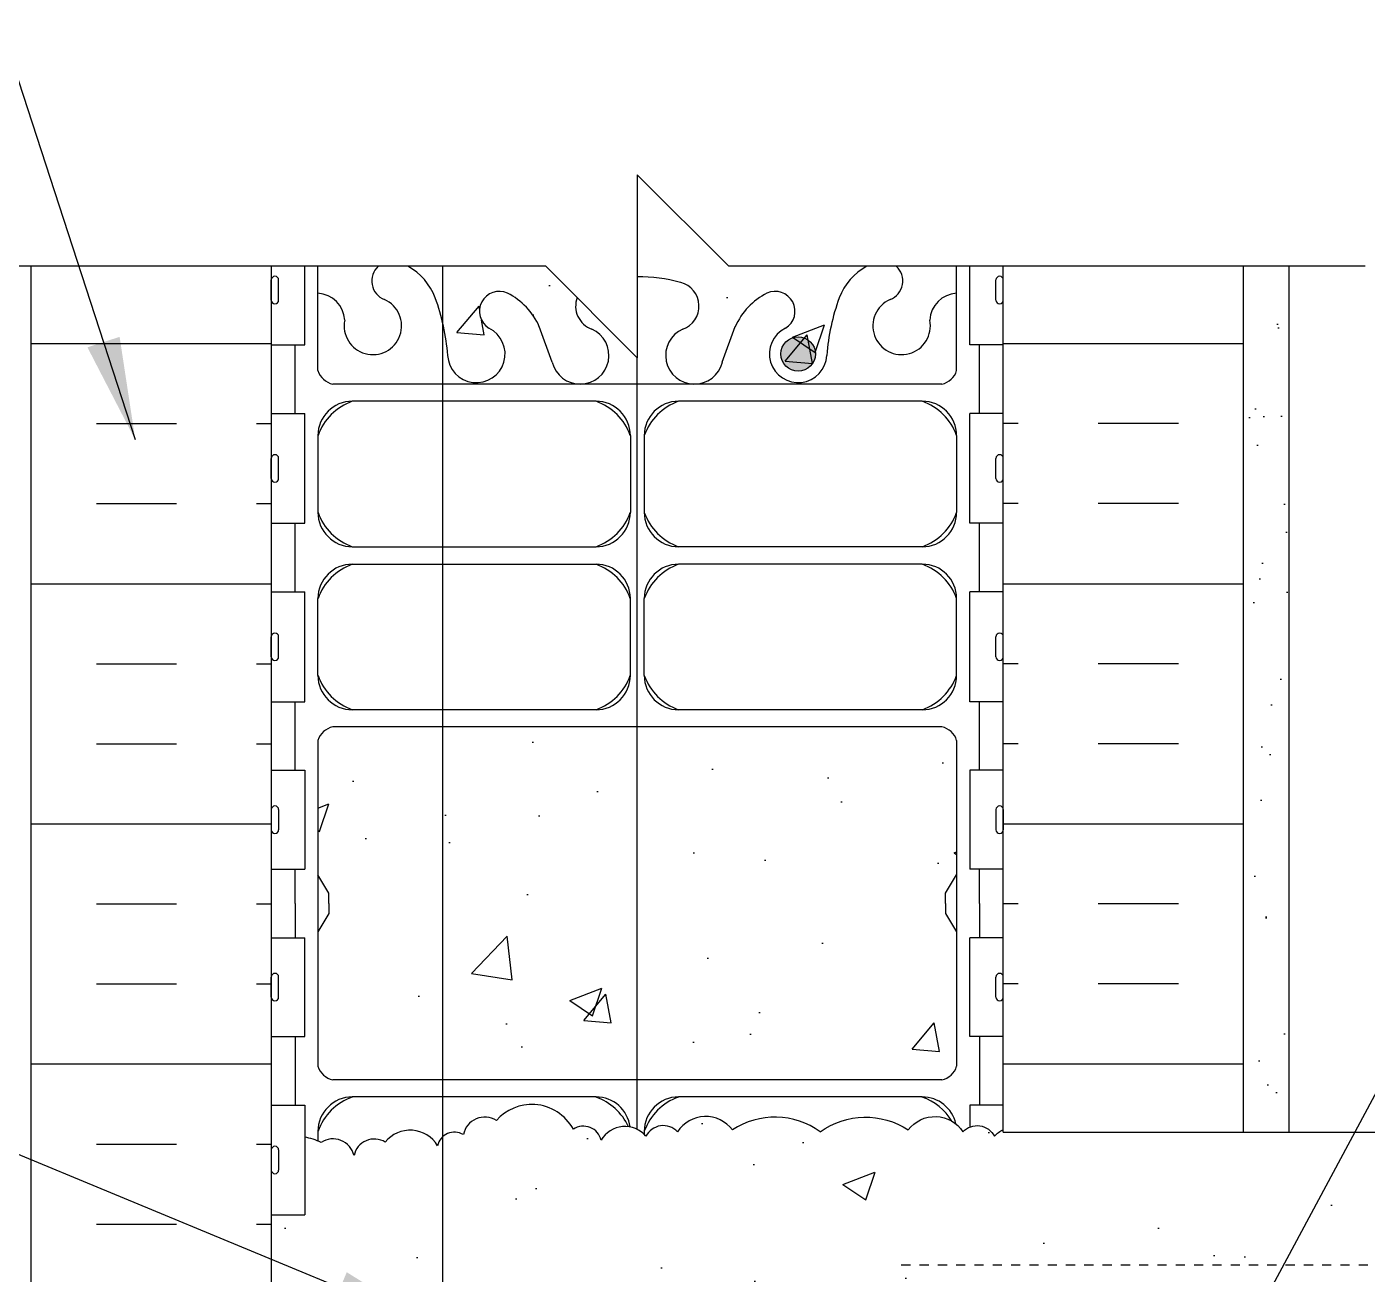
# Model space of a CAD drawing. Header units: inches. Extents: x 260.8 to 311.6, y 145 to 219.7.
# Drawn here: x 280.15 to 294.8, y 205.3 to 218.94 of the extents above; entities that cross this region are included whole.
import ezdxf

# ---------------------------------------------------------------- set-up
doc = ezdxf.new("R2010")
doc.units = ezdxf.units.IN
doc.header["$LTSCALE"] = 0.5
doc.header["$MEASUREMENT"] = 0
doc.linetypes.add('HIDDEN2', pattern=[0.1875, 0.125, -0.0625])
for name, color, linetype in [('HATCH', 12, 'Continuous'), ('line25', 2, 'Continuous'), ('LINE3', 3, 'Continuous'), ('LINE50', 5, 'Continuous'), ('LINE9', 9, 'Continuous'), ('TEXT', 4, 'Continuous'), ('Web_Edge', 9, 'Continuous')]:
    doc.layers.add(name, color=color, linetype=linetype)
doc.styles.add('DIM', font='romans.shx', dxfattribs={"width": 0.7})
doc.dimstyles.new('ext_12', dxfattribs={"dimscale": 12, "dimtxt": 0.09375, "dimasz": 0.09375, "dimexe": 0.09375, "dimexo": 0.0625, "dimgap": 0.0625, "dimtad": 1, "dimdec": 1, "dimzin": 3, "dimdsep": 46, "dimlunit": 4, "dimtxsty": 'DIM', "dimcen": 0.09, "dimdle": 0.09375, "dimclrt": 4, "dimadec": 0, "dimazin": 0, "dimtfac": 1, "dimtdec": 1, "dimtmove": 2, "dimatfit": 3, "dimfxl": 1, "dimfrac": 2, "dimtolj": 1, "dimtzin": 0, "dimarcsym": 0})

msp = doc.modelspace()

# ---------------------------------------------------------------- hatches: boundary and pattern name
at = {"layer": 'HATCH'}
h = msp.add_hatch(dxfattribs=at)
h.set_pattern_fill('AR-CONC', color=256, scale=0.5)
h.set_pattern_definition([(50, (0, 0), (3.5863, -0.31376), [0.375, -4.125]), (355, (0, 0), (-0.693757, 3.76096), [0.3, -3.3]), (100.4514, (0.299, -0.026), (2.892544, 3.4472), [0.3187, -3.50571]), (46.1842, (0, 1), (5.336207, -0.827596), [0.5625, -6.1875]), (96.6356, (0.4447, 0.931), (4.67331, 4.87059), [0.47805, -5.25857]), (351.1842, (0, 1), (4.67331, 4.87059), [0.45, -4.95]), (21, (0.5, 0.75), (2.984535, -2.013094), [0.375, -4.125]), (326, (0.5, 0.75), (1.216577, 3.62575), [0.3, -3.3]), (71.4514, (0.7487, 0.5822), (4.201112, 1.612656), [0.3187, -3.50571]), (37.5, (0, 0), (0.0607993, 1.6644693), [0, -3.26, 0, -3.35, 0, -3.3125]), (7.5, (0, 0), (1.315348, 1.9720586), [0, -1.91, 0, -3.185, 0, -1.2625]), (327.5, (-1.115, 0), (2.669112, -0.1127744), [0, -1.25, 0, -3.9, 0, -5.175]), (317.5, (-1.615, 0), (2.915931, 0.500525), [0, -1.625, 0, -2.59, 0, -3.675])])
edge = h.paths.add_edge_path()
edge.add_arc((290.473, 175.771), 0.5, 46.2109, 66.4218)
edge.add_line((290.673, 176.229), (290.583, 176.229))
edge.add_line((290.583, 176.229), (290.583, 176.271))
edge.add_arc((290.723, 176.478), 0.25, 180, 235.9442, ccw=False)
edge.add_line((290.473, 176.478), (290.473, 176.545))
edge.add_arc((290.535, 176.545), 0.0625, 90, 180, ccw=False)
edge.add_line((290.535, 176.608), (290.583, 176.608))
edge.add_line((290.583, 176.608), (290.583, 176.678))
edge.add_line((290.583, 176.678), (290.478, 176.678))
edge.add_arc((290.6, 177.02), 0.364, 212.0424, 250.3387, ccw=False)
edge.add_arc((289.677, 176.409), 0.743, 34.228, 73.8107)
edge.add_spline(control_points=[(289.884, 177.123), (288.447, 177.444)], knot_values=[0, 0, 1, 1], degree=1, periodic=0)
edge.add_arc((287.891, 174.512), 2.984, 79.2546, 90.0995)
edge.add_line((287.885, 177.496), (286.819, 177.512))
edge.add_line((286.819, 177.512), (285.752, 177.496))
edge.add_arc((285.747, 174.512), 2.984, 89.9005, 100.7454)
edge.add_spline(control_points=[(285.191, 177.444), (283.753, 177.123)], knot_values=[0, 0, 1, 1], degree=1, periodic=0)
edge.add_arc((283.961, 176.409), 0.743, 106.1893, 145.772)
edge.add_arc((283.037, 177.02), 0.364, 289.6613, 327.9576, ccw=False)
edge.add_line((283.16, 176.678), (283.055, 176.678))
edge.add_line((283.055, 176.678), (283.055, 176.608))
edge.add_line((283.055, 176.608), (283.102, 176.608))
edge.add_arc((283.102, 176.545), 0.0625, 0, 90, ccw=False)
edge.add_line((283.165, 176.545), (283.165, 176.478))
edge.add_arc((282.915, 176.478), 0.25, 304.0558, 360, ccw=False)
edge.add_line((283.055, 176.271), (283.055, 176.229))
edge.add_line((283.055, 176.229), (282.965, 176.229))
edge.add_arc((283.165, 175.771), 0.5, 113.5782, 133.7891)
edge.add_line((282.819, 176.132), (282.819, 173.358))
edge.add_line((282.819, 173.358), (286.022, 173.358))
edge.add_line((286.022, 173.358), (287.022, 172.358))
edge.add_line((287.022, 172.358), (287.022, 174.358))
edge.add_line((287.022, 174.358), (288.022, 173.358))
edge.add_line((288.022, 173.358), (290.819, 173.358))
edge.add_line((290.819, 173.358), (290.819, 176.132))
h.paths.add_polyline_path([(290.819, 182.358), (290.819, 184.393, 0.088416), (290.673, 184.49), (290.583, 184.49), (290.583, 184.532, -0.249069), (290.473, 184.739), (290.473, 184.806, -0.414214), (290.535, 184.869), (290.583, 184.869), (290.583, 184.939), (290.478, 184.939, 0.085348), (290.148, 184.863, -0.669601), (290.016, 184.984, 2.087231), (289.582, 184.759, -1), (289.418, 184.35, -0.21345), (289.026, 184.74, -0.069923), (288.889, 185.383, 1.702394), (288.44, 185.071, -0.940793), (288.236, 184.688, -0.173075), (287.89, 185.054), (287.748, 185.441, 1.612474), (287.316, 185.082, -0.734872), (287.293, 184.57, -0.068475), (286.819, 184.508, -0.068475), (286.345, 184.57, -0.734872), (286.322, 185.082, 1.612474), (285.89, 185.441), (285.747, 185.054, -0.173075), (285.401, 184.688, -0.940793), (285.198, 185.071, 1.702394), (284.748, 185.383, -0.069923), (284.611, 184.74, -0.21345), (284.219, 184.35, -1), (284.056, 184.759, 2.087231), (283.622, 184.984, -0.669601), (283.489, 184.863, 0.085348), (283.16, 184.939), (283.055, 184.939), (283.055, 184.869), (283.102, 184.869, -0.414214), (283.165, 184.806), (283.165, 184.739, -0.249069), (283.055, 184.532), (283.055, 184.49), (282.965, 184.49, 0.088416), (282.819, 184.393), (282.819, 182.358), (282.819, 180.324, 0.088416), (282.965, 180.227), (283.055, 180.227), (283.055, 180.185, -0.249069), (283.165, 179.978), (283.165, 179.91, -0.414214), (283.102, 179.848), (283.055, 179.848), (283.055, 179.778), (283.16, 179.778, 0.085348), (283.489, 179.853, -0.669601), (283.622, 179.733, 2.087231), (284.056, 179.958, -1), (284.219, 180.366, -0.21345), (284.611, 179.977, -0.069923), (284.748, 179.333, 1.702394), (285.198, 179.646, -0.940793), (285.401, 180.029, -0.173075), (285.747, 179.663), (285.89, 179.276, 1.612474), (286.322, 179.635, -0.734872), (286.345, 180.146, -0.068475), (286.819, 180.208, -0.068475), (287.293, 180.146, -0.734872), (287.316, 179.635, 1.612474), (287.748, 179.276), (287.89, 179.663, -0.173075), (288.236, 180.029, -0.940793), (288.44, 179.646, 1.702394), (288.889, 179.333, -0.069923), (289.026, 179.977, -0.21345), (289.418, 180.366, -1), (289.582, 179.958, 2.087231), (290.016, 179.733, -0.669601), (290.148, 179.853, 0.085348), (290.478, 179.778), (290.583, 179.778), (290.583, 179.848), (290.535, 179.848, -0.414214), (290.473, 179.91), (290.473, 179.978, -0.249069), (290.583, 180.185), (290.583, 180.227), (290.673, 180.227, 0.088416), (290.819, 180.324)])
edge = h.paths.add_edge_path()
edge.add_arc((290.473, 193.771), 0.5, 46.2109, 66.4218)
edge.add_line((290.673, 194.229), (290.583, 194.229))
edge.add_line((290.583, 194.229), (290.583, 194.271))
edge.add_arc((290.723, 194.478), 0.25, 180, 235.9442, ccw=False)
edge.add_line((290.473, 194.478), (290.473, 194.545))
edge.add_arc((290.535, 194.545), 0.0625, 90, 180, ccw=False)
edge.add_line((290.535, 194.608), (290.583, 194.608))
edge.add_line((290.583, 194.608), (290.583, 194.678))
edge.add_line((290.583, 194.678), (290.478, 194.678))
edge.add_arc((290.6, 195.02), 0.364, 214.9775, 250.3387, ccw=False)
edge.add_arc((289.677, 194.409), 0.743, 32.7919, 73.8107)
edge.add_spline(control_points=[(289.884, 195.123), (288.447, 195.444)], knot_values=[0, 0, 1, 1], degree=1, periodic=0)
edge.add_arc((287.891, 192.512), 2.984, 79.2546, 90.0995)
edge.add_line((287.885, 195.496), (286.819, 195.512))
edge.add_line((286.819, 195.512), (285.752, 195.496))
edge.add_arc((285.747, 192.512), 2.984, 89.9005, 100.7454)
edge.add_spline(control_points=[(285.191, 195.444), (283.753, 195.123)], knot_values=[0, 0, 1, 1], degree=1, periodic=0)
edge.add_arc((283.961, 194.409), 0.743, 106.1893, 147.2081)
edge.add_arc((283.037, 195.02), 0.364, 289.6613, 325.0225, ccw=False)
edge.add_line((283.16, 194.678), (283.055, 194.678))
edge.add_line((283.055, 194.678), (283.055, 194.608))
edge.add_line((283.055, 194.608), (283.102, 194.608))
edge.add_arc((283.102, 194.545), 0.0625, 0, 90, ccw=False)
edge.add_line((283.165, 194.545), (283.165, 194.478))
edge.add_arc((282.915, 194.478), 0.25, 304.0558, 360, ccw=False)
edge.add_line((283.055, 194.271), (283.055, 194.229))
edge.add_line((283.055, 194.229), (282.965, 194.229))
edge.add_arc((283.165, 193.771), 0.5, 113.5782, 133.7891)
edge.add_line((282.819, 194.132), (282.819, 188.585))
edge.add_arc((283.165, 188.946), 0.5, 226.2109, 246.4218)
edge.add_line((282.965, 188.488), (283.055, 188.488))
edge.add_line((283.055, 188.488), (283.055, 188.446))
edge.add_arc((282.915, 188.239), 0.25, 0, 55.9442, ccw=False)
edge.add_line((283.165, 188.239), (283.165, 188.171))
edge.add_arc((283.102, 188.171), 0.0625, -90, 0, ccw=False)
edge.add_line((283.102, 188.109), (283.055, 188.109))
edge.add_line((283.055, 188.109), (283.055, 188.039))
edge.add_line((283.055, 188.039), (283.16, 188.039))
edge.add_arc((283.037, 187.696), 0.364, 34.9775, 70.3387, ccw=False)
edge.add_arc((283.961, 188.308), 0.743, 212.7919, 253.8107)
edge.add_spline(control_points=[(283.753, 187.594), (285.191, 187.273)], knot_values=[0, 0, 1, 1], degree=1, periodic=0)
edge.add_arc((285.747, 190.205), 2.984, 259.2546, 270.0995)
edge.add_line((285.752, 187.221), (286.819, 187.205))
edge.add_line((286.819, 187.205), (287.885, 187.221))
edge.add_arc((287.891, 190.205), 2.984, 269.9005, 280.7454)
edge.add_spline(control_points=[(288.447, 187.273), (289.884, 187.594)], knot_values=[0, 0, 1, 1], degree=1, periodic=0)
edge.add_arc((289.677, 188.308), 0.743, 286.1893, 327.2081)
edge.add_arc((290.6, 187.696), 0.364, 109.6613, 145.0225, ccw=False)
edge.add_line((290.478, 188.039), (290.583, 188.039))
edge.add_line((290.583, 188.039), (290.583, 188.109))
edge.add_line((290.583, 188.109), (290.535, 188.109))
edge.add_arc((290.535, 188.171), 0.0625, 180, 270, ccw=False)
edge.add_line((290.473, 188.171), (290.473, 188.239))
edge.add_arc((290.723, 188.239), 0.25, 124.0558, 180, ccw=False)
edge.add_line((290.583, 188.446), (290.583, 188.488))
edge.add_line((290.583, 188.488), (290.673, 188.488))
edge.add_arc((290.473, 188.946), 0.5, 293.5782, 313.7891)
edge.add_line((290.819, 188.585), (290.819, 194.132))
h.paths.add_polyline_path([(286.587, 200.096), (283.184, 200.096), (283.184, 200.356), (283.184, 202.053), (282.819, 202.053), (282.819, 198.324, 0.088416), (282.965, 198.227), (283.055, 198.227), (283.055, 198.185, -0.249069), (283.165, 197.978), (283.165, 197.91, -0.414214), (283.102, 197.848), (283.055, 197.848), (283.055, 197.778), (283.16, 197.778, 0.085348), (283.489, 197.853, -0.669601), (283.622, 197.733, 2.087231), (284.056, 197.958, -1), (284.219, 198.366, -0.21345), (284.611, 197.977, -0.069923), (284.748, 197.333, 1.702394), (285.198, 197.646, -0.940793), (285.401, 198.029, -0.173075), (285.747, 197.663), (285.89, 197.276, 1.612474), (286.322, 197.635, -0.734872), (286.345, 198.146, -0.035303), (286.587, 198.195)])
h.paths.add_polyline_path([(290.819, 200.096), (287.087, 200.096), (287.087, 198.19, -0.029977), (287.293, 198.146, -0.734872), (287.316, 197.635, 1.612474), (287.748, 197.276), (287.89, 197.663, -0.173075), (288.236, 198.029, -0.940793), (288.44, 197.646, 1.702394), (288.889, 197.333, -0.069923), (289.026, 197.977, -0.21345), (289.418, 198.366, -1), (289.582, 197.958, 2.087231), (290.016, 197.733, -0.669601), (290.148, 197.853, 0.085348), (290.478, 197.778), (290.583, 197.778), (290.583, 197.848), (290.535, 197.848, -0.414214), (290.473, 197.91), (290.473, 197.978, -0.249069), (290.583, 198.185), (290.583, 198.227), (290.673, 198.227, 0.088416), (290.819, 198.324)])
h.paths.add_polyline_path([(285.044, 202.809), (283.184, 202.809), (283.184, 202.053), (283.184, 200.356), (285.044, 200.356)])
h.paths.add_polyline_path([(291.518, 204.358), (293.518, 204.358), (294.218, 202.858), (297.218, 202.858), (297.917, 204.358), (299.917, 204.358), (300.617, 202.858), (303.617, 202.858), (304.316, 204.358), (306.316, 204.358), (307.016, 202.858), (310.016, 202.858), (310.581, 204.071), (310.581, 206.858), (290.819, 206.858), (290.819, 206.888, 0.10231), (290.723, 206.812, 0.520567), (290.378, 206.861, 0.520567), (289.78, 206.883, 0.310845), (288.819, 206.861, 0.310845), (287.858, 206.883, 0.520567), (287.259, 206.861, 0.520567), (286.914, 206.812, 0.520567), (286.424, 206.769, 0.520567), (286.12, 206.89, 0.258655), (285.698, 207.159, 0.230831), (285.28, 206.986, 0.520567), (284.918, 206.83, 0.520567), (284.637, 206.709, 0.520567), (284.064, 206.748, 0.520567), (283.723, 206.602, 0.520567), (283.363, 206.745, 0.058158), (283.184, 206.804), (283.184, 205.953), (282.819, 205.953), (282.819, 205.203), (283.184, 205.203), (283.184, 204.003), (282.819, 204.003), (282.819, 203.253), (283.184, 203.253), (283.184, 202.809), (285.044, 202.809), (285.044, 202.858), (290.819, 202.858)])
h.paths.add_polyline_path([(290.189, 209.246), (290.189, 209.358), (290.189, 209.471), (290.309, 209.671), (290.309, 211.14, 0.268138), (290.148, 211.288), (283.49, 211.288, 0.268156), (283.329, 211.14), (283.329, 209.671), (283.449, 209.471), (283.449, 209.358), (283.449, 209.246), (283.329, 209.046), (283.329, 207.577, 0.268156), (283.49, 207.429), (290.148, 207.429, 0.268138), (290.309, 207.577), (290.309, 209.046)])
h.paths.add_polyline_path([(285.198, 215.646, -0.940793), (285.401, 216.029, -0.173075), (285.747, 215.663), (285.89, 215.276, 1.612474), (286.322, 215.635, -0.416252), (286.162, 215.98), (285.819, 216.323), (284.311, 216.323, -0.174455), (284.611, 215.977, -0.068226), (284.747, 215.349, 1.753171)])
h.paths.add_polyline_path([(284.056, 215.958, -0.550694), (283.988, 216.323), (283.329, 216.323), (283.329, 216.028, -0.380397), (283.622, 215.733, 2.087231)])
h.paths.add_polyline_path([(289.326, 216.323), (287.819, 216.323), (286.819, 217.323), (286.819, 216.208, -0.068476), (287.293, 216.146, -0.734872), (287.316, 215.635, 1.612474), (287.748, 215.276), (287.89, 215.663, -0.173075), (288.236, 216.029, -0.940793), (288.44, 215.646, 1.753171), (288.891, 215.349, -0.068226), (289.026, 215.977, -0.174455)])
h.paths.add_polyline_path([(290.309, 216.028), (290.309, 216.323), (289.65, 216.323, -0.550694), (289.582, 215.958, 2.087231), (290.016, 215.733, -0.380392)])
h = msp.add_hatch(dxfattribs=at)
h.set_pattern_fill('INSUL', color=256, scale=7, style=0)
h.set_pattern_definition([(0, (-2643.3428, -196.649), (0, 2.625), []), (0, (-2643.3428, -195.774), (0, 2.625), [0.875, -0.875]), (0, (-2643.3428, -194.899), (0, 2.625), [0.875, -0.875])])
h.paths.add_polyline_path([(280.194, 200.361), (280.631, 200.361), (280.631, 200.861), (282.131, 200.861), (282.131, 200.361), (282.819, 200.361), (282.819, 216.198), (282.694, 216.323), (280.194, 216.323)])
h = msp.add_hatch(dxfattribs=at)
h.set_pattern_fill('INSUL', color=256, scale=7, style=0)
h.set_pattern_definition([(180, (3216.9804, -196.649), (0, 2.625), []), (180, (3216.9804, -195.774), (0, 2.625), [0.875, -0.875]), (180, (3216.9804, -194.899), (0, 2.625), [0.875, -0.875])])
h.paths.add_polyline_path([(290.819, 206.858), (293.444, 206.858), (293.444, 216.323), (290.819, 216.323)])
h = msp.add_hatch(dxfattribs=at)
h.set_pattern_fill('AR-SAND', color=256, scale=0.5, style=0)
h.set_pattern_definition([(37.5, (217.73736, 72.3307), (-0.0314967, 0.963412), [0, -0.76, 0, -0.85, 0, -0.8125]), (7.5, (217.7374, 72.3307), (0.884888, 1.411073), [0, -0.41, 0, -0.685, 0, -0.2625]), (327.5, (217.1224, 72.3307), (1.557071, 0.0028295), [0, -0.25, 0, -0.9, 0, -1.175]), (317.5, (217.1224, 72.3307), (1.503063, 0.438838), [0, -0.125, 0, -0.59, 0, -0.675])])
h.paths.add_polyline_path([(293.944, 216.323), (293.444, 216.323), (293.444, 206.858), (293.569, 206.858), (293.944, 206.858)])
at = {"layer": 'LINE3'}
msp.add_hatch(color=256, dxfattribs=at).paths.add_polyline_path([(288.39, 215.364, 1), (288.765, 215.364, 1)])

# ---------------------------------------------------------------- linework, layer by layer
at = {"layer": 'HATCH'}
msp.add_line((294.575, 206.771), (294.575, 206.771), dxfattribs=at)
for points in [[(285.698, 207.159, 0.230831), (285.28, 206.986, 0.520567), (284.918, 206.83, 0.520567), (284.637, 206.709, 0.520567), (284.064, 206.748, 0.166585)], [(288.819, 206.861, 0.310845), (287.858, 206.883, 0.520567), (287.259, 206.861, 0.520567), (286.914, 206.812, 0.520567), (286.424, 206.769, 0.520567), (286.12, 206.89, 0.258655), (285.698, 207.159, 0.132818)], [(288.819, 206.861, -0.310845), (289.78, 206.883, -0.520567), (290.378, 206.861, -0.520567), (290.723, 206.812, -0.10231), (290.819, 206.888, -0.10231)], [(284.064, 206.748, 0.520567), (283.723, 206.602, 0.520567), (283.363, 206.745, 0.058158), (283.184, 206.804, 0.058158)]]:
    msp.add_lwpolyline(points, format="xyb", dxfattribs=at)
at = {"layer": 'line25'}
for p, q in [((282.819, 216.323), (282.819, 182.358)), ((283.184, 215.463), (283.184, 216.323)), ((290.454, 215.463), (290.454, 216.323)), ((290.819, 206.858), (290.819, 216.323)), ((282.819, 215.463), (283.184, 215.463)), ((290.819, 215.463), (290.454, 215.463)), ((282.819, 214.713), (283.184, 214.713)), ((283.184, 213.513), (283.184, 214.713)), ((290.819, 214.713), (290.454, 214.713)), ((290.454, 213.513), (290.454, 214.713)), ((282.819, 213.513), (283.184, 213.513)), ((290.819, 213.513), (290.454, 213.513)), ((282.819, 212.763), (283.184, 212.763)), ((283.184, 211.563), (283.184, 212.763)), ((290.819, 212.763), (290.454, 212.763)), ((290.454, 211.563), (290.454, 212.763)), ((282.819, 211.563), (283.184, 211.563)), ((290.819, 211.563), (290.454, 211.563)), ((282.819, 210.813), (283.184, 210.813)), ((283.184, 210.813), (283.184, 209.733)), ((290.819, 210.813), (290.454, 210.813)), ((290.454, 210.813), (290.454, 209.733)), ((282.819, 209.733), (283.184, 209.733)), ((290.819, 209.733), (290.454, 209.733)), ((282.819, 208.983), (283.184, 208.983)), ((283.184, 207.903), (283.184, 208.983)), ((290.819, 208.983), (290.454, 208.983)), ((290.454, 207.903), (290.454, 208.983)), ((282.819, 207.903), (283.184, 207.903)), ((290.819, 207.903), (290.454, 207.903)), ((282.819, 207.153), (283.184, 207.153)), ((283.184, 207.153), (283.184, 205.953)), ((290.819, 207.153), (290.454, 207.153)), ((290.454, 207.153), (290.454, 206.913)), ((290.819, 206.858), (310.581, 206.858)), ((282.819, 205.953), (283.184, 205.953))]:
    msp.add_line(p, q, dxfattribs=at)
at = {"layer": 'LINE3'}
for p, q in [((284.694, 202.809), (284.694, 216.321)), ((286.819, 206.888), (286.819, 215.323))]:
    msp.add_line(p, q, dxfattribs=at)
msp.add_circle((288.577, 215.364), 0.188, dxfattribs=at)
at = {"layer": 'LINE50'}
for p, q in [((280.194, 200.361), (280.194, 216.323)), ((293.444, 206.858), (293.444, 216.323))]:
    msp.add_line(p, q, dxfattribs=at)
at = {"layer": 'LINE9'}
for p, q in [((293.944, 206.858), (293.944, 216.323)), ((282.819, 215.953), (282.819, 216.173)), ((282.819, 216.118), (282.819, 216.118)), ((282.859, 216.213), (282.859, 216.213)), ((282.899, 215.953), (282.899, 216.173)), ((290.739, 215.953), (290.739, 216.173)), ((290.779, 216.213), (290.779, 216.213)), ((290.819, 215.953), (290.819, 216.173)), ((290.819, 216.118), (290.819, 216.118)), ((282.819, 216.008), (282.819, 216.008)), ((290.819, 216.008), (290.819, 216.008)), ((282.859, 215.913), (282.859, 215.913)), ((290.779, 215.913), (290.779, 215.913)), ((282.819, 214.003), (282.819, 214.223)), ((282.859, 214.263), (282.859, 214.263)), ((282.899, 214.003), (282.899, 214.223)), ((290.739, 214.003), (290.739, 214.223)), ((290.779, 214.263), (290.779, 214.263)), ((290.819, 214.003), (290.819, 214.223)), ((282.819, 214.168), (282.819, 214.168)), ((282.819, 214.058), (282.819, 214.058)), ((290.819, 214.168), (290.819, 214.168)), ((290.819, 214.058), (290.819, 214.058)), ((282.859, 213.963), (282.859, 213.963)), ((290.779, 213.963), (290.779, 213.963)), ((282.819, 212.053), (282.819, 212.273)), ((282.859, 212.313), (282.859, 212.313)), ((282.899, 212.053), (282.899, 212.273)), ((290.739, 212.053), (290.739, 212.273)), ((290.779, 212.313), (290.779, 212.313)), ((290.819, 212.053), (290.819, 212.273)), ((282.819, 212.218), (282.819, 212.218)), ((290.819, 212.218), (290.819, 212.218)), ((282.819, 212.108), (282.819, 212.108)), ((282.859, 212.013), (282.859, 212.013)), ((290.779, 212.013), (290.779, 212.013)), ((290.819, 212.108), (290.819, 212.108)), ((282.819, 210.383), (282.819, 210.163)), ((282.859, 210.423), (282.859, 210.423)), ((282.899, 210.383), (282.899, 210.163)), ((290.739, 210.383), (290.739, 210.163)), ((290.779, 210.423), (290.779, 210.423)), ((290.819, 210.383), (290.819, 210.163)), ((282.819, 210.328), (282.819, 210.328)), ((282.819, 210.218), (282.819, 210.218)), ((290.819, 210.328), (290.819, 210.328)), ((290.819, 210.218), (290.819, 210.218)), ((282.859, 210.123), (282.859, 210.123)), ((290.779, 210.123), (290.779, 210.123)), ((282.819, 208.333), (282.819, 208.553)), ((282.819, 208.498), (282.819, 208.498)), ((282.859, 208.593), (282.859, 208.593)), ((282.899, 208.333), (282.899, 208.553)), ((290.739, 208.333), (290.739, 208.553)), ((290.779, 208.593), (290.779, 208.593)), ((290.819, 208.333), (290.819, 208.553)), ((290.819, 208.498), (290.819, 208.498)), ((282.819, 208.388), (282.819, 208.388)), ((290.819, 208.388), (290.819, 208.388)), ((282.859, 208.293), (282.859, 208.293)), ((290.779, 208.293), (290.779, 208.293)), ((282.859, 206.703), (282.859, 206.703)), ((282.819, 206.663), (282.819, 206.443)), ((282.819, 206.608), (282.819, 206.608)), ((282.899, 206.663), (282.899, 206.443)), ((282.819, 206.498), (282.819, 206.498)), ((282.859, 206.403), (282.859, 206.403))]:
    msp.add_line(p, q, dxfattribs=at)
at = {"layer": 'LINE9', "linetype": 'HIDDEN2'}
msp.add_line((289.704, 205.406), (310.581, 205.406), dxfattribs=at)
at = {"layer": 'LINE9'}
msp.add_lwpolyline([(294.773, 216.323), (287.819, 216.323), (286.819, 217.323), (286.819, 215.323), (285.819, 216.323), (278.864, 216.323)], dxfattribs=at)
for centre, start, end in [((282.859, 216.173), 90, 180), ((282.859, 216.173), 360, 90), ((290.779, 216.173), 90, 180), ((290.779, 216.173), 0, 90), ((282.859, 215.953), 180, 270), ((282.859, 215.953), 270, 0), ((290.779, 215.953), 180, 270), ((290.779, 215.953), 270, 0), ((282.859, 214.223), 90, 180), ((282.859, 214.223), 360, 90), ((290.779, 214.223), 90, 180), ((290.779, 214.223), 0, 90), ((282.859, 214.003), 180, 270), ((282.859, 214.003), 270, 0), ((290.779, 214.003), 180, 270), ((290.779, 214.003), 270, 0), ((282.859, 212.273), 90, 180), ((282.859, 212.273), 360, 90), ((290.779, 212.273), 90, 180), ((290.779, 212.273), 0, 90), ((282.859, 212.053), 180, 270), ((282.859, 212.053), 270, 0), ((290.779, 212.053), 180, 270), ((290.779, 212.053), 270, 0), ((282.859, 210.383), 90, 180), ((282.859, 210.383), 0, 90), ((290.779, 210.383), 90, 180), ((290.779, 210.383), 360, 90), ((282.859, 210.163), 180, 270), ((282.859, 210.163), 270, 0), ((290.779, 210.163), 180, 270), ((290.779, 210.163), 270, 0), ((282.859, 208.553), 90, 180), ((282.859, 208.553), 360, 90), ((290.779, 208.553), 90, 180), ((290.779, 208.553), 0, 90), ((282.859, 208.333), 180, 270), ((282.859, 208.333), 270, 0), ((290.779, 208.333), 180, 270), ((290.779, 208.333), 270, 0), ((282.859, 206.663), 90, 180), ((282.859, 206.663), 0, 90), ((282.859, 206.443), 180, 270), ((282.859, 206.443), 270, 0)]:
    msp.add_arc(centre, 0.04, start, end, dxfattribs=at)
at = {"layer": 'Web_Edge'}
for p, q in [((283.329, 215.183), (283.329, 216.323)), ((290.309, 215.183), (290.309, 216.323)), ((285.89, 215.276), (285.747, 215.663)), ((287.748, 215.276), (287.89, 215.663)), ((290.148, 215.035), (283.49, 215.035)), ((286.368, 214.847), (283.704, 214.847)), ((289.934, 214.847), (287.27, 214.847)), ((283.329, 214.472), (283.329, 213.632)), ((286.743, 214.472), (286.743, 213.632)), ((286.895, 214.473), (286.895, 213.632)), ((290.309, 214.472), (290.309, 213.632)), ((283.704, 213.257), (286.368, 213.257)), ((289.934, 213.257), (287.27, 213.257)), ((283.704, 213.066), (286.368, 213.066)), ((289.934, 213.066), (287.27, 213.066)), ((283.329, 211.85), (283.329, 212.691)), ((286.743, 211.85), (286.743, 212.691)), ((286.895, 211.849), (286.895, 212.69)), ((290.309, 211.85), (290.309, 212.691)), ((286.368, 211.475), (283.704, 211.475)), ((289.934, 211.475), (287.27, 211.475)), ((290.148, 211.288), (283.49, 211.288)), ((283.329, 211.14), (283.329, 207.577)), ((290.309, 211.14), (290.309, 207.577)), ((283.449, 209.471), (283.329, 209.671)), ((283.449, 209.471), (283.329, 209.671)), ((290.189, 209.471), (290.309, 209.671)), ((290.189, 209.471), (290.309, 209.671)), ((283.449, 209.358), (283.449, 209.471)), ((283.449, 209.358), (283.449, 209.471)), ((283.449, 209.358), (283.449, 209.246)), ((283.449, 209.358), (283.449, 209.246)), ((290.189, 209.358), (290.189, 209.471)), ((290.189, 209.358), (290.189, 209.471)), ((290.189, 209.358), (290.189, 209.246)), ((290.189, 209.358), (290.189, 209.246)), ((283.449, 209.246), (283.329, 209.046)), ((283.449, 209.246), (283.329, 209.046)), ((290.189, 209.246), (290.309, 209.046)), ((290.189, 209.246), (290.309, 209.046)), ((290.148, 207.429), (283.49, 207.429)), ((286.368, 207.242), (283.704, 207.242)), ((289.934, 207.242), (287.27, 207.242)), ((283.329, 206.867), (283.329, 206.76)), ((286.895, 206.867), (286.895, 206.833))]:
    msp.add_line(p, q, dxfattribs=at)
for points in [[(283.079, 214.713), (283.079, 215.463)], [(290.559, 214.713), (290.559, 215.463)], [(283.079, 212.763), (283.079, 213.513)], [(290.559, 212.763), (290.559, 213.513)], [(283.079, 210.813), (283.079, 211.563)], [(290.559, 210.813), (290.559, 211.563)], [(283.079, 209.358), (283.079, 209.733)], [(290.559, 209.358), (290.559, 209.733)], [(283.079, 209.358), (283.079, 208.983)], [(290.559, 209.358), (290.559, 208.983)], [(283.079, 207.903), (283.079, 207.153)], [(290.559, 207.903), (290.559, 207.153)]]:
    msp.add_lwpolyline(points, dxfattribs=at)
for centre, radius, start, end in [((284.137, 216.162), 0.22, 132.831, 248.1963), ((283.98, 215.733), 0.677, 21.1239, 60.7076), ((289.657, 215.733), 0.677, 119.2924, 158.8761), ((289.5, 216.162), 0.22, 291.8037, 47.169), ((286.807, 214.454), 1.754, 89.6229, 89.6231), ((286.83, 214.454), 1.754, 74.7082, 90.3771), ((287.225, 215.887), 0.268, 289.9662, 75.2108), ((283.309, 215.716), 0.313, 3.1389, 86.4456), ((283.929, 215.671), 0.314, 168.5886, 66.1916), ((282.389, 215.168), 2.365, 4.3895, 20.0015), ((285.311, 215.831), 0.217, 65.5264, 238.537), ((285.061, 215.361), 0.75, 23.6938, 62.9705), ((286.413, 215.887), 0.268, 159.6353, 250.0338), ((288.577, 215.361), 0.75, 117.0295, 156.3062), ((288.326, 215.831), 0.217, 301.463, 114.4736), ((291.248, 215.168), 2.365, 159.9985, 175.6105), ((289.708, 215.671), 0.314, 113.8084, 11.4114), ((290.328, 215.716), 0.313, 93.5554, 176.8611), ((285.06, 215.364), 0.314, 182.7357, 63.9348), ((286.195, 215.348), 0.314, 193.4146, 66.1916), ((287.443, 215.348), 0.314, 113.8084, 346.5854), ((288.577, 215.364), 0.314, 116.0652, 357.2643), ((283.538, 215.248), 0.219, 197.3882, 257.4322), ((290.1, 215.248), 0.219, 282.5678, 342.6083), ((283.911, 214.266), 0.617, 109.5682, 160.4318), ((283.704, 214.472), 0.375, 90, 180), ((286.161, 214.266), 0.617, 19.5682, 70.4318), ((286.368, 214.472), 0.375, 360, 90), ((287.477, 214.266), 0.617, 109.5682, 160.4318), ((287.27, 214.472), 0.375, 90, 180), ((289.727, 214.266), 0.617, 19.5682, 70.4318), ((289.934, 214.472), 0.375, 360, 90), ((283.911, 213.838), 0.617, 199.5682, 250.4318), ((283.704, 213.632), 0.375, 180, 270), ((286.161, 213.838), 0.617, 289.5682, 340.4318), ((286.368, 213.632), 0.375, 270, 0), ((287.477, 213.838), 0.617, 199.5682, 250.4318), ((287.27, 213.632), 0.375, 180, 270), ((289.727, 213.838), 0.617, 289.5682, 340.4318), ((289.934, 213.632), 0.375, 270, 0), ((283.911, 212.484), 0.617, 109.5682, 160.4318), ((283.704, 212.691), 0.375, 90, 180), ((286.161, 212.484), 0.617, 19.5682, 70.4318), ((286.368, 212.691), 0.375, 360, 90), ((287.477, 212.484), 0.617, 109.5682, 160.4318), ((287.27, 212.691), 0.375, 90, 180), ((289.727, 212.484), 0.617, 19.5682, 70.4318), ((289.934, 212.691), 0.375, 360, 90), ((283.911, 212.057), 0.617, 199.5682, 250.4318), ((283.704, 211.85), 0.375, 180, 270), ((286.161, 212.057), 0.617, 289.5682, 340.4318), ((286.368, 211.85), 0.375, 270, 0), ((287.477, 212.057), 0.617, 199.5682, 250.4318), ((287.27, 211.85), 0.375, 180, 270), ((289.727, 212.057), 0.617, 289.5682, 340.4318), ((289.934, 211.85), 0.375, 270, 0), ((283.538, 211.074), 0.219, 102.5678, 162.612), ((290.1, 211.074), 0.219, 17.3917, 77.4322), ((283.538, 207.643), 0.219, 197.388, 257.4322), ((290.1, 207.643), 0.219, 282.5678, 342.6083), ((283.911, 206.66), 0.617, 109.5682, 160.4318), ((283.704, 206.867), 0.375, 90, 180), ((286.161, 206.66), 0.617, 24.6179, 70.4318), ((286.368, 206.867), 0.375, 7.3049, 90), ((287.477, 206.66), 0.617, 109.5682, 160.4318), ((287.27, 206.867), 0.375, 90, 180), ((289.727, 206.66), 0.617, 31.0412, 70.4318), ((289.934, 206.867), 0.375, 12.5521, 90)]:
    msp.add_arc(centre, radius, start, end, dxfattribs=at)

# ---------------------------------------------------------------- leaders
at = {"layer": 'TEXT'}
for points in [[(281.333, 214.424), (279.866, 218.94), (278.16, 218.94)], [(292.256, 202.375), (297.935, 212.964), (301.025, 212.964)], [(284.612, 204.725), (278.511, 207.251), (276.777, 207.251)]]:
    msp.add_leader(points, dimstyle='ext_12', override={"dimgap": 0.0625, "dimtad": 0}, dxfattribs=at)

doc.saveas('drawing.dxf')
